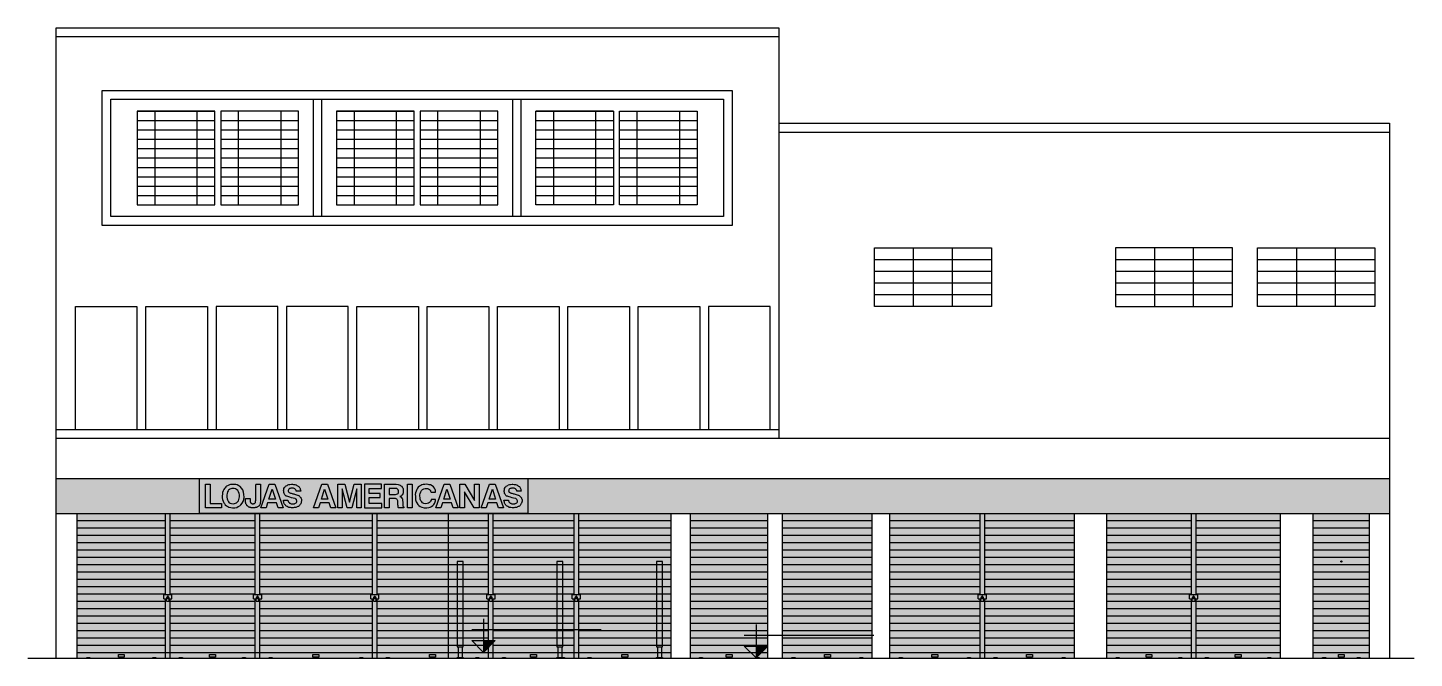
# Model space of a CAD drawing. Header units: metres. Extents: x -367 to 368, y -238 to 223.
# Drawn here: x 293.52 to 317.17, y -50.1 to -39.35 of the extents above; entities that cross this region are included whole.
import ezdxf
from ezdxf.enums import TextEntityAlignment as Align

# ---------------------------------------------------------------- set-up
doc = ezdxf.new("R2010")
doc.units = ezdxf.units.M
doc.linetypes.add('DIVIDE', pattern=[31.75, 12.7, -6.35, 0, -6.35, 0, -6.35])
for name, color, linetype in [('ELE-INSTALAÇÕES', 160, 'Continuous'), ('LA_BAU_BASES GERAIS_R00$0$base', 253, 'Continuous'), ('LA_BAU_BASES GERAIS_R00$0$LA_BAU_FACHADAS_R01$0$ARQ-V02', 2, 'Continuous')]:
    doc.layers.add(name, color=color, linetype=linetype)
doc.styles.add('LA_BAU_BASES GERAIS_R00$0$R60-125-RS', font='romans.shx', dxfattribs={"height": 0.19})
doc.styles.add('LA_BAU_BASES GERAIS_R00$0$R80-100-RS', font='romans.shx', dxfattribs={"height": 0.203})
pattern_1 = [(0, (50, -50), (0, 0.125), [])]

# ---------------------------------------------------------------- blocks, each defined once
blk = doc.blocks.new('LA_BAU_BASES GERAIS_R00$0$SIMB-INICA-NÍVEL 100')
blk.add_hatch(color=256).paths.add_polyline_path([(2, 2), (0, 2), (0, 0)])
for p, q in [((0, 5.71), (0, 0)), ((-2, 3.9), (20.07, 3.9)), ((-2, 2), (2, 2))]:
    blk.add_line(p, q)
blk.add_lwpolyline([(-2, 2), (0, 0), (2, 2)])
blk = doc.blocks.new('LA_BAU_BASES GERAIS_R00$0$LA_BAU_FACHADAS_R01$0$TRTR')
at = {"layer": 'LA_BAU_BASES GERAIS_R00$0$LA_BAU_FACHADAS_R01$0$ARQ-V02'}
for p, q in [((-0.086, -0.022), (-0.086, 0.05)), ((-0.086, 0.05), (0.055, 0.05)), ((-0.018, -0.007), (-0.018, 0.031)), ((-0.013, 0.031), (-0.018, 0.031)), ((-0.013, -0.007), (-0.013, 0.031)), ((0.055, -0.022), (0.055, 0.05)), ((-0.086, -0.022), (-0.04, -0.022)), ((-0.04, -0.015), (0.009, -0.015)), ((-0.04, -0.061), (-0.04, -0.015)), ((-0.04, -0.061), (0.009, -0.061)), ((-0.013, -0.007), (-0.018, -0.007)), ((0.009, -0.061), (0.009, -0.015)), ((0.009, -0.022), (0.055, -0.022))]:
    blk.add_line(p, q, dxfattribs=at)
for radius, start, end in [(0.0243, 96.2336, 190.0878), (0.0193, 97.8613, 192.7465), (0.0243, 349.9122, 84.402), (0.0193, 347.2535, 82.9418)]:
    blk.add_arc((-0.016, -0.011), radius, start, end, dxfattribs=at)
blk = doc.blocks.new('LA_BAU_BASES GERAIS_R00')
at = {"layer": 'LA_BAU_BASES GERAIS_R00$0$base'}
h = blk.add_hatch(color=256, dxfattribs=at)
h.dxf.hatch_style = 1
h.paths.add_polyline_path([(316.75, -47.035), (294.01, -47.035), (294.01, -47.634), (316.75, -47.634)])
h.paths.add_polyline_path([(302.055, -47.634), (296.455, -47.634), (296.455, -47.035), (302.055, -47.035)], flags=17)
h.paths.add_polyline_path([(301.727, -47.245), (301.728, -47.248), (301.73, -47.237)], flags=16)
h.paths.add_polyline_path([(301.64, -47.534), (301.554, -47.534), (301.527, -47.452), (301.372, -47.452), (301.346, -47.534), (301.259, -47.534), (301.401, -47.134), (301.496, -47.134)], flags=16)
h.paths.add_polyline_path([(301.505, -47.385), (301.394, -47.385), (301.449, -47.215)], flags=0)
h.paths.add_polyline_path([(301.224, -47.534), (301.139, -47.534), (300.976, -47.26), (300.976, -47.534), (300.895, -47.534), (300.895, -47.134), (300.981, -47.134), (301.143, -47.409), (301.143, -47.134), (301.224, -47.134)], flags=16)
h.paths.add_polyline_path([(300.866, -47.534), (300.779, -47.534), (300.752, -47.452), (300.597, -47.452), (300.571, -47.534), (300.484, -47.534), (300.627, -47.134), (300.722, -47.134)], flags=16)
h.paths.add_polyline_path([(300.73, -47.385), (300.619, -47.385), (300.674, -47.215)], flags=0)
h.paths.add_polyline_path([(300.482, -47.271), (300.404, -47.271), (300.401, -47.262), (300.397, -47.249), (300.392, -47.238), (300.384, -47.226), (300.377, -47.221), (300.361, -47.213), (300.341, -47.208), (300.32, -47.205), (300.304, -47.206), (300.279, -47.21), (300.258, -47.222), (300.24, -47.239), (300.228, -47.261), (300.218, -47.291), (300.215, -47.315), (300.215, -47.336), (300.216, -47.36), (300.22, -47.387), (300.232, -47.416), (300.246, -47.435), (300.258, -47.448), (300.282, -47.46), (300.311, -47.465), (300.336, -47.463), (300.361, -47.456), (300.375, -47.445), (300.388, -47.433), (300.403, -47.407), (300.404, -47.395), (300.481, -47.395), (300.479, -47.425), (300.464, -47.459), (300.451, -47.48), (300.433, -47.496), (300.403, -47.519), (300.365, -47.529), (300.329, -47.534), (300.284, -47.534), (300.246, -47.526), (300.219, -47.514), (300.195, -47.495), (300.176, -47.477), (300.162, -47.452), (300.15, -47.431), (300.137, -47.385), (300.137, -47.335), (300.135, -47.296), (300.152, -47.236), (300.17, -47.201), (300.186, -47.185), (300.214, -47.159), (300.263, -47.141), (300.3, -47.136), (300.34, -47.134), (300.369, -47.141), (300.393, -47.145), (300.434, -47.168), (300.47, -47.212), (300.478, -47.241)], flags=16)
h.paths.add_polyline_path([(300.083, -47.534), (300.001, -47.534), (300.001, -47.134), (300.083, -47.134)], flags=16)
h.paths.add_polyline_path([(299.937, -47.519), (299.937, -47.534), (299.846, -47.534), (299.841, -47.514), (299.837, -47.472), (299.837, -47.428), (299.835, -47.416), (299.834, -47.406), (299.819, -47.388), (299.81, -47.384), (299.8, -47.379), (299.789, -47.379), (299.691, -47.379), (299.691, -47.534), (299.608, -47.534), (299.609, -47.134), (299.809, -47.134), (299.841, -47.138), (299.862, -47.142), (299.889, -47.156), (299.905, -47.169), (299.922, -47.193), (299.93, -47.225), (299.93, -47.249), (299.93, -47.272), (299.922, -47.297), (299.911, -47.322), (299.889, -47.334), (299.874, -47.343), (299.882, -47.348), (299.895, -47.354), (299.907, -47.372), (299.919, -47.388), (299.919, -47.415), (299.921, -47.428), (299.921, -47.46), (299.922, -47.475), (299.922, -47.489), (299.924, -47.501), (299.927, -47.512), (299.933, -47.518)], flags=16)
h.paths.add_polyline_path([(299.849, -47.246), (299.848, -47.269), (299.844, -47.292), (299.806, -47.309), (299.691, -47.309), (299.691, -47.204), (299.8, -47.205), (299.8, -47.205), (299.817, -47.205), (299.84, -47.222)], flags=0)
h.paths.add_polyline_path([(299.566, -47.461), (299.566, -47.534), (299.266, -47.534), (299.266, -47.134), (299.556, -47.134), (299.556, -47.204), (299.347, -47.204), (299.347, -47.289), (299.538, -47.289), (299.538, -47.358), (299.347, -47.358), (299.347, -47.461)], flags=16)
h.paths.add_polyline_path([(299.213, -47.534), (299.136, -47.534), (299.136, -47.212), (299.055, -47.534), (298.971, -47.534), (298.889, -47.212), (298.889, -47.534), (298.811, -47.534), (298.811, -47.134), (298.933, -47.134), (299.012, -47.439), (299.091, -47.134), (299.213, -47.134)], flags=16)
h.paths.add_polyline_path([(298.78, -47.534), (298.694, -47.534), (298.667, -47.452), (298.512, -47.452), (298.486, -47.534), (298.399, -47.534), (298.541, -47.134), (298.637, -47.134)], flags=16)
h.paths.add_polyline_path([(298.645, -47.385), (298.534, -47.385), (298.589, -47.215)], flags=0)
h.paths.add_polyline_path([(297.966, -47.245), (297.966, -47.248), (297.968, -47.237)], flags=16)
h.paths.add_polyline_path([(297.883, -47.534), (297.797, -47.534), (297.77, -47.452), (297.615, -47.452), (297.589, -47.534), (297.502, -47.534), (297.644, -47.134), (297.739, -47.134)], flags=16)
h.paths.add_polyline_path([(297.748, -47.385), (297.637, -47.385), (297.692, -47.215)], flags=0)
h.paths.add_polyline_path([(297.362, -47.534), (297.36, -47.534), (297.372, -47.535)], flags=16)
h.paths.add_polyline_path([(297.214, -47.353), (297.208, -47.394), (297.198, -47.43), (297.182, -47.456), (297.152, -47.494), (297.114, -47.514), (297.09, -47.527), (297.057, -47.533), (297.019, -47.534), (296.986, -47.531), (296.955, -47.524), (296.935, -47.513), (296.912, -47.501), (296.894, -47.482), (296.88, -47.464), (296.867, -47.448), (296.857, -47.42), (296.843, -47.383), (296.843, -47.321), (296.847, -47.273), (296.86, -47.232), (296.881, -47.203), (296.89, -47.193), (296.91, -47.167), (296.931, -47.16), (296.954, -47.146), (296.985, -47.14), (297.002, -47.136), (297.037, -47.134), (297.073, -47.139), (297.099, -47.145), (297.123, -47.159), (297.148, -47.172), (297.171, -47.2), (297.191, -47.229), (297.205, -47.268), (297.213, -47.308)], flags=16)
h.paths.add_polyline_path([(297.134, -47.347), (297.133, -47.373), (297.123, -47.393), (297.115, -47.421), (297.083, -47.454), (297.052, -47.464), (297.026, -47.465), (296.99, -47.463), (296.96, -47.446), (296.938, -47.413), (296.923, -47.365), (296.923, -47.316), (296.928, -47.29), (296.934, -47.265), (296.944, -47.246), (296.951, -47.233), (296.965, -47.223), (296.976, -47.214), (297.003, -47.206), (297.033, -47.202), (297.079, -47.212), (297.115, -47.245), (297.134, -47.3)], flags=0)
h.paths.add_polyline_path([(296.832, -47.461), (296.832, -47.534), (296.555, -47.534), (296.555, -47.134), (296.637, -47.134), (296.637, -47.461)], flags=16)
at = {"layer": 'LA_BAU_BASES GERAIS_R00$0$base', "ltscale": 0.1}
h = blk.add_hatch(color=256, dxfattribs=at)
h.dxf.hatch_style = 1
h.paths.add_polyline_path([(302.055, -47.634), (296.455, -47.634), (296.455, -47.035), (302.055, -47.035)])
at = {"layer": 'LA_BAU_BASES GERAIS_R00$0$base'}
for points in [[(296.832, -47.534), (296.832, -47.461), (296.637, -47.461), (296.637, -47.134), (296.555, -47.134), (296.555, -47.534)], [(297.489, -47.458), (297.49, -47.448), (297.492, -47.438), (297.493, -47.428), (297.494, -47.417), (297.495, -47.406), (297.495, -47.138), (297.492, -47.134), (297.417, -47.134), (297.413, -47.138), (297.413, -47.405), (297.413, -47.408), (297.412, -47.415), (297.411, -47.421), (297.41, -47.427), (297.41, -47.436), (297.408, -47.444), (297.404, -47.448), (297.4, -47.454), (297.396, -47.457), (297.39, -47.463), (297.383, -47.464), (297.377, -47.465), (297.368, -47.466), (297.359, -47.466), (297.353, -47.465), (297.347, -47.463), (297.341, -47.46), (297.332, -47.457), (297.327, -47.448), (297.325, -47.442), (297.322, -47.438), (297.32, -47.43), (297.319, -47.42), (297.319, -47.377), (297.25, -47.377), (297.24, -47.377), (297.24, -47.425), (297.24, -47.435), (297.241, -47.442), (297.243, -47.451), (297.244, -47.461), (297.246, -47.468), (297.249, -47.474), (297.254, -47.481), (297.259, -47.489), (297.263, -47.496), (297.267, -47.5), (297.271, -47.503), (297.276, -47.507), (297.282, -47.511), (297.29, -47.516), (297.296, -47.522), (297.301, -47.522), (297.307, -47.525), (297.315, -47.527), (297.327, -47.531), (297.335, -47.533), (297.34, -47.533), (297.35, -47.534), (297.362, -47.534), (297.372, -47.535), (297.382, -47.535), (297.388, -47.535), (297.396, -47.533), (297.404, -47.531), (297.414, -47.529), (297.424, -47.527), (297.433, -47.525), (297.436, -47.523), (297.446, -47.517), (297.456, -47.511), (297.467, -47.505), (297.47, -47.5), (297.474, -47.494), (297.482, -47.483), (297.487, -47.475), (297.488, -47.467)], [(298.109, -47.525), (298.118, -47.519), (298.131, -47.515), (298.14, -47.51), (298.154, -47.504), (298.161, -47.496), (298.167, -47.485), (298.176, -47.473), (298.181, -47.464), (298.186, -47.453), (298.188, -47.432), (298.192, -47.419), (298.193, -47.401), (298.192, -47.389), (298.188, -47.378), (298.184, -47.366), (298.18, -47.358), (298.173, -47.351), (298.165, -47.343), (298.158, -47.334), (298.147, -47.326), (298.143, -47.325), (298.133, -47.321), (298.125, -47.317), (298.111, -47.313), (298.092, -47.306), (298.076, -47.302), (298.062, -47.298), (298.049, -47.294), (298.037, -47.29), (298.02, -47.287), (298.004, -47.284), (297.994, -47.279), (297.986, -47.273), (297.977, -47.268), (297.97, -47.262), (297.967, -47.253), (297.966, -47.245), (297.968, -47.237), (297.97, -47.23), (297.977, -47.217), (297.982, -47.209), (297.99, -47.208), (298.002, -47.204), (298.012, -47.201), (298.031, -47.198), (298.043, -47.198), (298.058, -47.2), (298.071, -47.207), (298.083, -47.213), (298.091, -47.22), (298.097, -47.231), (298.102, -47.242), (298.105, -47.254), (298.18, -47.254), (298.18, -47.246), (298.176, -47.232), (298.173, -47.219), (298.169, -47.204), (298.163, -47.196), (298.156, -47.185), (298.148, -47.174), (298.136, -47.164), (298.126, -47.158), (298.116, -47.152), (298.103, -47.145), (298.099, -47.143), (298.083, -47.14), (298.071, -47.137), (298.057, -47.136), (298.039, -47.134), (298.024, -47.134), (297.997, -47.137), (297.978, -47.14), (297.959, -47.145), (297.949, -47.152), (297.932, -47.16), (297.923, -47.168), (297.913, -47.178), (297.903, -47.19), (297.895, -47.208), (297.892, -47.226), (297.889, -47.243), (297.891, -47.258), (297.893, -47.272), (297.896, -47.291), (297.903, -47.302), (297.91, -47.313), (297.919, -47.324), (297.93, -47.334), (297.945, -47.337), (297.959, -47.344), (297.977, -47.349), (297.997, -47.356), (298.026, -47.363), (298.05, -47.37), (298.086, -47.379), (298.095, -47.386), (298.101, -47.39), (298.107, -47.396), (298.111, -47.402), (298.114, -47.416), (298.116, -47.426), (298.116, -47.434), (298.111, -47.443), (298.105, -47.451), (298.094, -47.457), (298.083, -47.462), (298.079, -47.462), (298.072, -47.466), (298.058, -47.466), (298.043, -47.466), (298.031, -47.466), (298.017, -47.465), (298.008, -47.461), (298.002, -47.457), (297.989, -47.454), (297.981, -47.446), (297.975, -47.439), (297.971, -47.434), (297.968, -47.427), (297.964, -47.416), (297.962, -47.405), (297.885, -47.405), (297.885, -47.409), (297.888, -47.424), (297.892, -47.436), (297.895, -47.454), (297.9, -47.468), (297.91, -47.477), (297.919, -47.492), (297.928, -47.502), (297.938, -47.509), (297.951, -47.515), (297.968, -47.526), (297.977, -47.528), (297.989, -47.529), (298.005, -47.532), (298.024, -47.533), (298.039, -47.534), (298.054, -47.534), (298.069, -47.532), (298.08, -47.53), (298.098, -47.529)], [(298.811, -47.534), (298.889, -47.534), (298.889, -47.212), (298.971, -47.534), (299.055, -47.534), (299.136, -47.212), (299.136, -47.534), (299.213, -47.534), (299.213, -47.134), (299.091, -47.134), (299.012, -47.439), (298.933, -47.134), (298.811, -47.134)], [(299.347, -47.461), (299.347, -47.358), (299.538, -47.358), (299.538, -47.289), (299.347, -47.289), (299.347, -47.204), (299.556, -47.204), (299.556, -47.134), (299.266, -47.134), (299.266, -47.534), (299.566, -47.534), (299.566, -47.461)], [(300.001, -47.534), (300.083, -47.534), (300.083, -47.134), (300.001, -47.134)], [(300.15, -47.431), (300.162, -47.452), (300.176, -47.477), (300.195, -47.495), (300.219, -47.514), (300.246, -47.526), (300.284, -47.534), (300.329, -47.534), (300.365, -47.529), (300.389, -47.522), (300.412, -47.512), (300.433, -47.496), (300.451, -47.48), (300.464, -47.459), (300.475, -47.435), (300.48, -47.414), (300.481, -47.395), (300.404, -47.395), (300.403, -47.407), (300.396, -47.419), (300.388, -47.433), (300.375, -47.445), (300.361, -47.456), (300.336, -47.463), (300.311, -47.465), (300.282, -47.46), (300.258, -47.448), (300.246, -47.435), (300.232, -47.416), (300.22, -47.387), (300.216, -47.36), (300.215, -47.336), (300.215, -47.315), (300.218, -47.291), (300.228, -47.261), (300.24, -47.239), (300.258, -47.222), (300.279, -47.21), (300.304, -47.206), (300.32, -47.205), (300.341, -47.208), (300.361, -47.213), (300.377, -47.221), (300.384, -47.226), (300.392, -47.238), (300.397, -47.249), (300.401, -47.262), (300.404, -47.271), (300.482, -47.271), (300.478, -47.241), (300.472, -47.22), (300.46, -47.2), (300.444, -47.18), (300.42, -47.16), (300.393, -47.145), (300.369, -47.141), (300.353, -47.137), (300.328, -47.134), (300.3, -47.136), (300.272, -47.14), (300.248, -47.146), (300.23, -47.153), (300.204, -47.168), (300.186, -47.185), (300.17, -47.201), (300.159, -47.222), (300.148, -47.249), (300.139, -47.281), (300.135, -47.307), (300.137, -47.335), (300.137, -47.371), (300.141, -47.399)], [(301.143, -47.409), (300.981, -47.134), (300.895, -47.134), (300.895, -47.534), (300.976, -47.534), (300.976, -47.26), (301.139, -47.534), (301.224, -47.534), (301.224, -47.134), (301.143, -47.134)], [(301.779, -47.465), (301.77, -47.461), (301.764, -47.457), (301.751, -47.454), (301.742, -47.446), (301.737, -47.439), (301.733, -47.434), (301.73, -47.427), (301.726, -47.416), (301.723, -47.405), (301.647, -47.405), (301.647, -47.409), (301.65, -47.424), (301.654, -47.437), (301.657, -47.454), (301.662, -47.468), (301.672, -47.477), (301.681, -47.492), (301.689, -47.502), (301.7, -47.509), (301.712, -47.515), (301.73, -47.526), (301.738, -47.528), (301.751, -47.529), (301.767, -47.532), (301.786, -47.533), (301.801, -47.534), (301.816, -47.534), (301.831, -47.532), (301.842, -47.53), (301.86, -47.529), (301.87, -47.525), (301.88, -47.52), (301.892, -47.515), (301.902, -47.51), (301.915, -47.505), (301.922, -47.496), (301.929, -47.486), (301.937, -47.473), (301.943, -47.464), (301.948, -47.453), (301.951, -47.44), (301.955, -47.419), (301.955, -47.401), (301.953, -47.383), (301.949, -47.374), (301.945, -47.366), (301.941, -47.358), (301.934, -47.351), (301.926, -47.343), (301.919, -47.335), (301.909, -47.326), (301.904, -47.325), (301.895, -47.321), (301.887, -47.317), (301.873, -47.313), (301.854, -47.306), (301.838, -47.302), (301.824, -47.298), (301.81, -47.294), (301.798, -47.29), (301.782, -47.287), (301.766, -47.284), (301.756, -47.279), (301.748, -47.273), (301.738, -47.268), (301.731, -47.262), (301.729, -47.253), (301.727, -47.245), (301.73, -47.237), (301.731, -47.23), (301.738, -47.218), (301.744, -47.209), (301.752, -47.208), (301.764, -47.204), (301.774, -47.201), (301.793, -47.198), (301.805, -47.198), (301.82, -47.2), (301.832, -47.207), (301.845, -47.213), (301.853, -47.22), (301.858, -47.231), (301.864, -47.242), (301.866, -47.254), (301.942, -47.254), (301.941, -47.246), (301.937, -47.232), (301.934, -47.219), (301.93, -47.204), (301.925, -47.196), (301.918, -47.185), (301.91, -47.174), (301.898, -47.164), (301.888, -47.158), (301.877, -47.152), (301.865, -47.145), (301.861, -47.143), (301.845, -47.14), (301.832, -47.137), (301.819, -47.136), (301.801, -47.134), (301.786, -47.134), (301.759, -47.137), (301.74, -47.14), (301.721, -47.145), (301.711, -47.152), (301.693, -47.16), (301.685, -47.169), (301.674, -47.178), (301.665, -47.19), (301.657, -47.208), (301.654, -47.226), (301.651, -47.243), (301.652, -47.258), (301.655, -47.272), (301.658, -47.291), (301.665, -47.302), (301.672, -47.313), (301.681, -47.324), (301.692, -47.335), (301.707, -47.337), (301.721, -47.344), (301.738, -47.349), (301.759, -47.356), (301.787, -47.363), (301.812, -47.37), (301.847, -47.379), (301.857, -47.386), (301.862, -47.39), (301.869, -47.396), (301.873, -47.403), (301.876, -47.416), (301.877, -47.426), (301.877, -47.434), (301.873, -47.443), (301.866, -47.452), (301.855, -47.457), (301.845, -47.462), (301.84, -47.462), (301.834, -47.466), (301.82, -47.466), (301.805, -47.466), (301.793, -47.466)]]:
    blk.add_hatch(color=256, dxfattribs=at).paths.add_polyline_path(points)
h = blk.add_hatch(color=256, dxfattribs=at)
h.paths.add_polyline_path([(296.955, -47.524), (296.986, -47.531), (297.019, -47.534), (297.057, -47.533), (297.09, -47.527), (297.114, -47.514), (297.14, -47.501), (297.16, -47.484), (297.182, -47.456), (297.198, -47.43), (297.208, -47.394), (297.214, -47.353), (297.213, -47.308), (297.205, -47.268), (297.191, -47.229), (297.171, -47.2), (297.148, -47.172), (297.123, -47.159), (297.099, -47.145), (297.073, -47.139), (297.048, -47.136), (297.027, -47.135), (297.002, -47.136), (296.985, -47.14), (296.968, -47.143), (296.943, -47.152), (296.931, -47.16), (296.917, -47.165), (296.901, -47.179), (296.89, -47.193), (296.881, -47.203), (296.869, -47.22), (296.857, -47.243), (296.847, -47.273), (296.844, -47.305), (296.843, -47.331), (296.843, -47.367), (296.846, -47.391), (296.857, -47.42), (296.867, -47.448), (296.88, -47.464), (296.894, -47.482), (296.912, -47.501), (296.935, -47.513)])
h.paths.add_polyline_path([(296.963, -47.448), (296.951, -47.433), (296.941, -47.419), (296.934, -47.4), (296.928, -47.38), (296.923, -47.351), (296.923, -47.316), (296.928, -47.29), (296.934, -47.265), (296.944, -47.246), (296.951, -47.233), (296.965, -47.223), (296.974, -47.216), (296.986, -47.211), (297.003, -47.206), (297.028, -47.203), (297.046, -47.205), (297.068, -47.209), (297.088, -47.22), (297.106, -47.237), (297.12, -47.26), (297.131, -47.291), (297.134, -47.316), (297.134, -47.347), (297.133, -47.373), (297.123, -47.393), (297.117, -47.414), (297.105, -47.431), (297.088, -47.448), (297.071, -47.457), (297.052, -47.464), (297.026, -47.465), (297, -47.464), (296.98, -47.457)], flags=16)
h = blk.add_hatch(color=256, dxfattribs=at)
h.paths.add_polyline_path([(297.637, -47.385), (297.692, -47.215), (297.748, -47.385)], flags=16)
h.paths.add_polyline_path([(297.615, -47.452), (297.77, -47.452), (297.797, -47.534), (297.883, -47.534), (297.739, -47.134), (297.644, -47.134), (297.502, -47.534), (297.589, -47.534)])
h = blk.add_hatch(color=256, dxfattribs=at)
h.paths.add_polyline_path([(298.534, -47.385), (298.589, -47.215), (298.645, -47.385)], flags=16)
h.paths.add_polyline_path([(298.667, -47.452), (298.694, -47.534), (298.78, -47.534), (298.637, -47.134), (298.541, -47.134), (298.399, -47.534), (298.486, -47.534), (298.512, -47.452)])
h = blk.add_hatch(color=256, dxfattribs=at)
h.paths.add_polyline_path([(299.691, -47.309), (299.691, -47.204), (299.798, -47.205), (299.803, -47.205), (299.809, -47.206), (299.818, -47.208), (299.826, -47.212), (299.837, -47.22), (299.843, -47.23), (299.849, -47.246), (299.848, -47.269), (299.846, -47.281), (299.84, -47.291), (299.829, -47.299), (299.816, -47.305), (299.795, -47.309)], flags=16)
h.paths.add_polyline_path([(299.789, -47.379), (299.8, -47.379), (299.81, -47.384), (299.819, -47.388), (299.826, -47.397), (299.834, -47.406), (299.835, -47.416), (299.837, -47.428), (299.837, -47.445), (299.837, -47.469), (299.838, -47.486), (299.84, -47.501), (299.841, -47.515), (299.844, -47.527), (299.847, -47.534), (299.937, -47.534), (299.937, -47.519), (299.933, -47.518), (299.927, -47.512), (299.924, -47.501), (299.922, -47.489), (299.922, -47.475), (299.921, -47.46), (299.921, -47.443), (299.921, -47.428), (299.919, -47.415), (299.919, -47.4), (299.915, -47.382), (299.907, -47.372), (299.895, -47.354), (299.882, -47.348), (299.871, -47.342), (299.879, -47.34), (299.889, -47.334), (299.9, -47.328), (299.907, -47.319), (299.916, -47.311), (299.922, -47.297), (299.927, -47.282), (299.93, -47.266), (299.93, -47.249), (299.93, -47.23), (299.927, -47.212), (299.922, -47.193), (299.913, -47.181), (299.903, -47.167), (299.891, -47.158), (299.879, -47.151), (299.862, -47.142), (299.841, -47.138), (299.809, -47.134), (299.609, -47.134), (299.608, -47.534), (299.691, -47.534), (299.691, -47.379)])
h = blk.add_hatch(color=256, dxfattribs=at)
h.paths.add_polyline_path([(300.619, -47.385), (300.674, -47.215), (300.73, -47.385)], flags=16)
h.paths.add_polyline_path([(300.752, -47.452), (300.779, -47.534), (300.866, -47.534), (300.722, -47.134), (300.627, -47.134), (300.484, -47.534), (300.571, -47.534), (300.597, -47.452)])
h = blk.add_hatch(color=256, dxfattribs=at)
h.paths.add_polyline_path([(301.527, -47.452), (301.554, -47.534), (301.64, -47.534), (301.496, -47.134), (301.401, -47.134), (301.259, -47.534), (301.346, -47.534), (301.372, -47.452)])
h.paths.add_polyline_path([(301.394, -47.385), (301.449, -47.215), (301.505, -47.385)], flags=16)
h = blk.add_hatch(color=256, dxfattribs=at)
h.dxf.hatch_style = 1
h.paths.add_polyline_path([(294.37, -47.634), (304.5, -47.634), (304.5, -50.1), (294.37, -50.1)])
h = blk.add_hatch(dxfattribs=at)
h.set_pattern_fill('_USER', color=256, scale=0.125, style=0, pattern_type=0)
h.set_pattern_definition(pattern_1)
h.paths.add_polyline_path([(295.87, -47.634), (294.37, -47.634), (294.37, -50.1), (294.53, -50.1), (294.53, -50.085), (294.583, -50.085), (295.07, -50.085), (295.07, -50.034), (295.17, -50.034), (295.17, -50.1), (295.657, -50.1), (295.657, -50.085), (295.71, -50.085), (295.87, -50.085), (295.87, -49.086), (295.844, -49.086), (295.844, -49.014), (295.87, -49.014)])
h.paths.add_polyline_path([(297.4, -47.634), (296.455, -47.634), (295.95, -47.634), (295.95, -49.014), (295.984, -49.014), (295.984, -49.086), (295.95, -49.086), (295.95, -50.1), (296.11, -50.1), (296.11, -50.085), (296.163, -50.085), (296.625, -50.085), (296.625, -50.034), (296.725, -50.034), (296.725, -50.1), (297.187, -50.1), (297.187, -50.085), (297.24, -50.085), (297.4, -50.085), (297.4, -49.086), (297.374, -49.086), (297.374, -49.014), (297.4, -49.014)])
h.paths.add_polyline_path([(299.4, -47.634), (297.48, -47.634), (297.48, -49.014), (297.514, -49.014), (297.514, -49.086), (297.48, -49.086), (297.48, -50.1), (297.64, -50.1), (297.64, -50.086), (297.693, -50.086), (298.39, -50.086), (298.39, -50.034), (298.49, -50.034), (298.49, -50.1), (299.187, -50.1), (299.187, -50.086), (299.24, -50.086), (299.4, -50.086), (299.4, -49.086), (299.374, -49.086), (299.374, -49.014), (299.4, -49.014)])
h.paths.add_polyline_path([(300.7, -47.634), (299.48, -47.634), (299.48, -49.014), (299.514, -49.014), (299.514, -49.086), (299.48, -49.086), (299.48, -50.1), (299.64, -50.1), (299.64, -50.086), (299.693, -50.086), (300.38, -50.086), (300.38, -50.034), (300.48, -50.034), (300.48, -50.1), (300.7, -50.1)])
h.paths.add_polyline_path([(301.38, -47.634), (300.7, -47.634), (300.7, -50.1), (301.167, -50.1), (301.167, -50.086), (301.22, -50.086), (301.38, -50.086), (301.38, -49.086), (301.354, -49.086), (301.354, -49.014), (301.38, -49.014)])
h.paths.add_polyline_path([(302.84, -47.634), (301.46, -47.634), (301.46, -49.014), (301.494, -49.014), (301.494, -49.086), (301.46, -49.086), (301.46, -50.1), (301.62, -50.1), (301.62, -50.086), (301.673, -50.086), (302.1, -50.086), (302.1, -50.034), (302.2, -50.034), (302.2, -50.1), (302.84, -50.1), (302.84, -49.086), (302.81, -49.086), (302.81, -49.014), (302.84, -49.014)])
h.paths.add_polyline_path([(304.5, -47.634), (302.92, -47.634), (302.92, -49.014), (302.95, -49.014), (302.95, -49.086), (302.92, -49.086), (302.92, -50.1), (303.08, -50.1), (303.08, -50.086), (303.133, -50.086), (303.66, -50.086), (303.66, -50.034), (303.76, -50.034), (303.76, -50.1), (304.5, -50.1)])
h = blk.add_hatch(color=256, dxfattribs=at)
h.dxf.hatch_style = 1
h.paths.add_polyline_path([(304.83, -47.634), (306.15, -47.634), (306.15, -50.1), (304.83, -50.1)])
h = blk.add_hatch(dxfattribs=at)
h.set_pattern_fill('_USER', color=256, scale=0.125, style=0, pattern_type=0)
h.set_pattern_definition(pattern_1)
h.paths.add_polyline_path([(304.83, -50.1), (306.15, -50.1), (306.15, -47.634), (304.83, -47.634)])
h = blk.add_hatch(color=256, dxfattribs=at)
h.dxf.hatch_style = 1
h.paths.add_polyline_path([(307.93, -47.634), (306.4, -47.634), (306.4, -50.1), (307.93, -50.1)])
h = blk.add_hatch(dxfattribs=at)
h.set_pattern_fill('_USER', color=256, scale=0.125, style=0, pattern_type=0)
h.set_pattern_definition([(0, (50, -50), (0, 0.125), [])])
h.paths.add_polyline_path([(307.93, -47.634), (306.4, -47.634), (306.4, -50.1), (307.93, -50.1)])
h = blk.add_hatch(color=256, dxfattribs=at)
h.dxf.hatch_style = 1
h.paths.add_polyline_path([(311.38, -47.634), (308.23, -47.634), (308.23, -50.1), (311.38, -50.1)])
h = blk.add_hatch(dxfattribs=at)
h.set_pattern_fill('_USER', color=256, scale=0.125, style=0, pattern_type=0)
h.set_pattern_definition(pattern_1)
h.paths.add_polyline_path([(309.735, -49.014), (309.765, -49.014), (309.765, -47.634), (308.23, -47.634), (308.23, -50.1), (308.39, -50.1), (308.39, -50.085), (308.443, -50.085), (308.947, -50.085), (308.947, -50.034), (309.048, -50.034), (309.048, -50.1), (309.552, -50.1), (309.552, -50.085), (309.605, -50.085), (309.765, -50.085), (309.765, -49.086), (309.735, -49.086)])
h.paths.add_polyline_path([(311.38, -47.634), (309.845, -47.634), (309.845, -49.014), (309.875, -49.014), (309.875, -49.086), (309.845, -49.086), (309.845, -50.1), (310.005, -50.1), (310.005, -50.085), (310.058, -50.085), (310.562, -50.085), (310.562, -50.034), (310.662, -50.034), (310.662, -50.1), (311.167, -50.1), (311.167, -50.085), (311.22, -50.085), (311.38, -50.085)])
h.paths.add_polyline_path([(313.37, -47.634), (311.93, -47.634), (311.93, -50.1), (312.09, -50.1), (312.09, -50.085), (312.143, -50.085), (312.6, -50.085), (312.6, -50.034), (312.7, -50.034), (312.7, -50.1), (313.157, -50.1), (313.157, -50.085), (313.21, -50.085), (313.37, -50.085), (313.37, -49.086), (313.34, -49.086), (313.34, -49.014), (313.37, -49.014)])
h.paths.add_polyline_path([(314.89, -47.634), (313.45, -47.634), (313.45, -49.014), (313.48, -49.014), (313.48, -49.086), (313.45, -49.086), (313.45, -50.1), (313.61, -50.1), (313.61, -50.085), (313.663, -50.085), (314.12, -50.085), (314.12, -50.034), (314.22, -50.034), (314.22, -50.1), (314.677, -50.1), (314.677, -50.085), (314.73, -50.085), (314.89, -50.085)])
h.paths.add_polyline_path([(316.41, -47.634), (315.45, -47.634), (315.45, -50.1), (315.61, -50.1), (315.61, -50.085), (315.663, -50.085), (315.88, -50.085), (315.88, -50.034), (315.98, -50.034), (315.98, -50.1), (316.197, -50.1), (316.197, -50.085), (316.25, -50.085), (316.41, -50.085)])
edge = h.paths.add_edge_path(flags=16)
edge.add_arc((315.93, -48.45), 0.01, 0, 360)
h = blk.add_hatch(color=256, dxfattribs=at)
h.dxf.hatch_style = 1
h.paths.add_polyline_path([(314.89, -47.634), (311.93, -47.634), (311.93, -50.1), (314.89, -50.1)])
h = blk.add_hatch(color=256, dxfattribs=at)
h.dxf.hatch_style = 1
h.paths.add_polyline_path([(316.41, -47.634), (315.45, -47.634), (315.45, -50.1), (316.41, -50.1)])
for p, q in [((294.01, -39.5), (306.338, -39.5)), ((298.392, -40.57), (298.392, -42.57)), ((298.542, -42.57), (298.542, -40.57)), ((301.792, -40.57), (301.792, -42.57)), ((301.942, -42.57), (301.942, -40.57)), ((295.392, -40.77), (296.717, -40.77)), ((295.692, -40.77), (295.692, -42.37)), ((296.417, -42.37), (296.417, -40.77)), ((297.117, -42.37), (297.117, -40.77)), ((297.842, -40.77), (297.842, -42.37)), ((298.792, -40.77), (300.117, -40.77)), ((299.092, -40.77), (299.092, -42.37)), ((299.817, -42.37), (299.817, -40.77)), ((300.517, -42.37), (300.517, -40.77)), ((301.242, -40.77), (301.242, -42.37)), ((303.517, -40.77), (302.192, -40.77)), ((302.492, -40.77), (302.492, -42.37)), ((303.217, -42.37), (303.217, -40.77)), ((303.917, -42.37), (303.917, -40.77)), ((304.642, -40.77), (304.642, -42.37)), ((295.392, -40.93), (296.717, -40.93)), ((295.392, -41.09), (296.717, -41.09)), ((296.817, -40.93), (298.142, -40.93)), ((296.817, -41.09), (298.142, -41.09)), ((298.792, -40.93), (300.117, -40.93)), ((298.792, -41.09), (300.117, -41.09)), ((300.217, -40.93), (301.542, -40.93)), ((300.217, -41.09), (301.542, -41.09)), ((302.192, -40.93), (303.517, -40.93)), ((302.192, -41.09), (303.517, -41.09)), ((303.617, -40.93), (304.942, -40.93)), ((303.617, -41.09), (304.942, -41.09)), ((306.338, -41.129), (316.75, -41.129)), ((295.392, -41.25), (296.717, -41.25)), ((296.817, -41.25), (298.142, -41.25)), ((298.792, -41.25), (300.117, -41.25)), ((300.217, -41.25), (301.542, -41.25)), ((302.192, -41.25), (303.517, -41.25)), ((303.617, -41.25), (304.942, -41.25)), ((295.392, -41.41), (296.717, -41.41)), ((295.392, -41.57), (296.717, -41.57)), ((296.817, -41.41), (298.142, -41.41)), ((296.817, -41.57), (298.142, -41.57)), ((298.792, -41.41), (300.117, -41.41)), ((298.792, -41.57), (300.117, -41.57)), ((300.217, -41.41), (301.542, -41.41)), ((300.217, -41.57), (301.542, -41.57)), ((302.192, -41.41), (303.517, -41.41)), ((302.192, -41.57), (303.517, -41.57)), ((303.617, -41.41), (304.942, -41.41)), ((303.617, -41.57), (304.942, -41.57)), ((295.392, -41.73), (296.717, -41.73)), ((296.817, -41.73), (298.142, -41.73)), ((298.792, -41.73), (300.117, -41.73)), ((300.217, -41.73), (301.542, -41.73)), ((302.192, -41.73), (303.517, -41.73)), ((303.617, -41.73), (304.942, -41.73)), ((295.392, -41.89), (296.717, -41.89)), ((295.392, -42.05), (296.717, -42.05)), ((296.817, -41.89), (298.142, -41.89)), ((296.817, -42.05), (298.142, -42.05)), ((298.792, -41.89), (300.117, -41.89)), ((298.792, -42.05), (300.117, -42.05)), ((300.217, -41.89), (301.542, -41.89)), ((300.217, -42.05), (301.542, -42.05)), ((302.192, -41.89), (303.517, -41.89)), ((302.192, -42.05), (303.517, -42.05)), ((303.617, -41.89), (304.942, -41.89)), ((303.617, -42.05), (304.942, -42.05)), ((295.392, -42.21), (296.717, -42.21)), ((296.817, -42.21), (298.142, -42.21)), ((298.792, -42.21), (300.117, -42.21)), ((300.217, -42.21), (301.542, -42.21)), ((302.192, -42.21), (303.517, -42.21)), ((303.617, -42.21), (304.942, -42.21)), ((308.635, -44.1), (308.635, -43.1)), ((309.295, -44.1), (309.295, -43.1)), ((312.746, -44.1), (312.746, -43.1)), ((313.406, -44.1), (313.406, -43.1)), ((315.17, -44.1), (315.17, -43.1)), ((315.83, -44.1), (315.83, -43.1)), ((307.965, -43.3), (309.965, -43.3)), ((307.965, -43.5), (309.965, -43.5)), ((312.076, -43.3), (314.076, -43.3)), ((312.076, -43.5), (314.076, -43.5)), ((314.5, -43.3), (316.5, -43.3)), ((314.5, -43.5), (316.5, -43.5)), ((307.965, -43.7), (309.965, -43.7)), ((312.076, -43.7), (314.076, -43.7)), ((314.5, -43.7), (316.5, -43.7)), ((307.965, -43.9), (309.965, -43.9)), ((312.076, -43.9), (314.076, -43.9)), ((314.5, -43.9), (316.5, -43.9)), ((294.01, -46.2), (306.338, -46.2)), ((294.01, -47.035), (316.75, -47.035)), ((294.01, -47.634), (304.83, -47.634)), ((294.37, -49.23), (294.37, -47.634)), ((294.37, -50.1), (294.37, -47.634)), ((295.87, -47.634), (295.87, -49.014)), ((295.95, -47.634), (295.95, -49.014)), ((297.4, -47.634), (297.4, -49.014)), ((297.48, -47.634), (297.48, -49.014)), ((299.4, -47.634), (299.4, -49.014)), ((299.48, -47.634), (299.48, -49.014)), ((300.7, -50.1), (300.7, -47.634)), ((301.38, -47.634), (301.38, -49.014)), ((301.46, -47.634), (301.46, -49.014)), ((302.84, -47.634), (302.84, -49.014)), ((302.92, -47.634), (302.92, -49.014)), ((304.5, -50.1), (304.5, -47.634)), ((304.83, -47.634), (316.75, -47.634)), ((304.83, -50.1), (304.83, -47.634)), ((306.15, -50.1), (306.15, -47.634)), ((306.4, -50.1), (306.4, -47.634)), ((307.93, -50.1), (307.93, -47.634)), ((308.23, -50.1), (308.23, -47.634)), ((309.765, -47.634), (309.765, -49.014)), ((309.845, -47.634), (309.845, -49.014)), ((311.38, -50.1), (311.38, -47.634)), ((311.93, -50.1), (311.93, -47.634)), ((313.37, -47.634), (313.37, -49.014)), ((313.45, -47.634), (313.45, -49.014)), ((314.89, -50.1), (314.89, -47.634)), ((315.45, -50.1), (315.45, -47.634)), ((316.41, -50.1), (316.41, -47.634)), ((295.87, -49.086), (295.87, -50.1)), ((295.95, -49.086), (295.95, -50.1)), ((297.4, -49.086), (297.4, -50.1)), ((297.48, -49.086), (297.48, -50.1)), ((299.4, -49.086), (299.4, -50.1)), ((299.48, -49.086), (299.48, -50.1)), ((301.38, -49.086), (301.38, -50.1)), ((301.46, -49.086), (301.46, -50.1)), ((302.84, -49.086), (302.84, -50.1)), ((302.92, -49.086), (302.92, -50.1)), ((309.765, -49.086), (309.765, -50.1)), ((309.845, -49.086), (309.845, -50.1)), ((313.37, -49.086), (313.37, -50.1)), ((313.45, -49.086), (313.45, -50.1)), ((293.524, -50.1), (313.403, -50.1)), ((294.37, -50), (304.5, -50)), ((300.865, -49.905, 0), (300.865, -50.085)), ((300.935, -49.905, 0), (300.935, -50.085)), ((302.565, -49.905, 0), (302.565, -50.085)), ((302.635, -49.905, 0), (302.635, -50.085)), ((304.265, -49.905, 0), (304.265, -50.085, 0)), ((304.335, -49.905, 0), (304.335, -50.085, 0)), ((304.83, -50), (306.15, -50)), ((304.83, -50), (306.15, -50)), ((306.4, -50), (307.93, -50)), ((306.4, -50), (307.93, -50)), ((308.23, -50), (311.38, -50)), ((308.23, -50), (311.38, -50)), ((308.943, -50.1), (317.174, -50.1)), ((311.93, -50), (314.89, -50)), ((311.93, -50), (313.403, -50)), ((315.45, -50), (316.41, -50))]:
    blk.add_line(p, q, dxfattribs=at)
for points in [[(294.01, -46.35), (294.01, -39.35), (306.338, -39.35), (306.338, -46.35)], [(306.338, -40.979), (316.75, -40.979), (316.75, -46.35)], [(294.338, -46.2), (294.338, -44.1), (295.388, -44.1), (295.388, -46.2)], [(295.538, -46.2), (295.538, -44.1), (296.588, -44.1), (296.588, -46.2)], [(297.788, -46.2), (297.788, -44.1), (296.738, -44.1), (296.738, -46.2)], [(298.988, -46.2), (298.988, -44.1), (297.938, -44.1), (297.938, -46.2)], [(299.138, -46.2), (299.138, -44.1), (300.188, -44.1), (300.188, -46.2)], [(300.338, -46.2), (300.338, -44.1), (301.388, -44.1), (301.388, -46.2)], [(301.538, -46.2), (301.538, -44.1), (302.588, -44.1), (302.588, -46.2)], [(302.738, -46.2), (302.738, -44.1), (303.788, -44.1), (303.788, -46.2)], [(303.938, -46.2), (303.938, -44.1), (304.988, -44.1), (304.988, -46.2)], [(306.188, -46.2), (306.188, -44.1), (305.138, -44.1), (305.138, -46.2)], [(294.01, -50.1), (294.01, -46.35), (316.75, -46.35), (316.75, -50.1)], [(296.555, -47.134), (296.637, -47.134), (296.637, -47.461), (296.832, -47.461), (296.832, -47.534), (296.555, -47.534), (296.555, -47.134)], [(297.417, -47.134), (297.492, -47.134), (297.495, -47.138), (297.495, -47.406), (297.494, -47.417), (297.493, -47.428), (297.492, -47.438), (297.49, -47.448), (297.489, -47.458), (297.488, -47.467), (297.487, -47.475), (297.482, -47.483), (297.474, -47.494), (297.47, -47.5), (297.467, -47.505), (297.456, -47.511), (297.446, -47.517), (297.436, -47.523), (297.433, -47.525), (297.424, -47.527), (297.414, -47.529), (297.404, -47.531), (297.396, -47.533), (297.388, -47.535), (297.382, -47.535), (297.372, -47.535), (297.362, -47.534), (297.35, -47.534), (297.34, -47.533), (297.335, -47.533), (297.327, -47.531), (297.315, -47.527), (297.307, -47.525), (297.301, -47.522), (297.296, -47.522), (297.29, -47.516), (297.282, -47.511), (297.276, -47.507), (297.271, -47.503), (297.267, -47.5), (297.263, -47.496), (297.259, -47.489), (297.254, -47.481), (297.249, -47.474), (297.246, -47.468), (297.244, -47.461), (297.243, -47.451), (297.241, -47.442), (297.24, -47.435), (297.24, -47.425), (297.24, -47.377), (297.25, -47.377), (297.319, -47.377), (297.319, -47.42), (297.319, -47.427), (297.32, -47.433), (297.322, -47.438), (297.325, -47.442), (297.327, -47.448), (297.33, -47.454), (297.333, -47.457), (297.341, -47.46), (297.347, -47.463), (297.353, -47.465), (297.359, -47.466), (297.368, -47.466), (297.377, -47.465), (297.383, -47.464), (297.389, -47.463), (297.392, -47.462), (297.396, -47.457), (297.4, -47.454), (297.404, -47.448), (297.408, -47.444), (297.41, -47.436), (297.41, -47.427), (297.411, -47.421), (297.412, -47.415), (297.413, -47.408), (297.413, -47.405), (297.413, -47.138), (297.416, -47.135)], [(297.502, -47.534), (297.644, -47.134), (297.739, -47.134), (297.883, -47.534), (297.797, -47.534), (297.77, -47.452), (297.615, -47.452), (297.589, -47.534), (297.502, -47.534)], [(297.637, -47.385), (297.692, -47.215), (297.748, -47.385), (297.637, -47.385)], [(298.399, -47.534), (298.541, -47.134), (298.637, -47.134), (298.78, -47.534), (298.694, -47.534), (298.667, -47.452), (298.512, -47.452), (298.486, -47.534), (298.399, -47.534)], [(298.534, -47.385), (298.589, -47.215), (298.645, -47.385), (298.534, -47.385)], [(298.811, -47.534), (298.811, -47.134), (298.933, -47.134), (299.012, -47.439), (299.091, -47.134), (299.213, -47.134), (299.213, -47.534), (299.136, -47.534), (299.136, -47.212), (299.055, -47.534), (298.971, -47.534), (298.889, -47.212), (298.889, -47.534), (298.811, -47.534)], [(299.556, -47.134), (299.266, -47.134), (299.266, -47.534), (299.566, -47.534), (299.566, -47.461), (299.347, -47.461), (299.347, -47.358), (299.538, -47.358), (299.538, -47.289), (299.347, -47.289), (299.347, -47.204), (299.556, -47.204), (299.556, -47.134)], [(300.484, -47.534), (300.627, -47.134), (300.722, -47.134), (300.866, -47.534), (300.779, -47.534), (300.752, -47.452), (300.597, -47.452), (300.571, -47.534), (300.484, -47.534)], [(300.619, -47.385), (300.674, -47.215), (300.73, -47.385), (300.619, -47.385)], [(300.895, -47.534), (300.895, -47.134), (300.981, -47.134), (301.143, -47.409), (301.143, -47.134), (301.224, -47.134), (301.224, -47.534), (301.139, -47.534), (300.976, -47.26), (300.976, -47.534), (300.895, -47.534)], [(301.259, -47.534), (301.401, -47.134), (301.496, -47.134), (301.64, -47.534), (301.554, -47.534), (301.527, -47.452), (301.372, -47.452), (301.346, -47.534), (301.259, -47.534)], [(301.394, -47.385), (301.449, -47.215), (301.505, -47.385), (301.394, -47.385)]]:
    blk.add_lwpolyline(points, dxfattribs=at)
for points in [[(305.542, -42.72), (294.792, -42.72), (294.792, -40.42), (305.542, -40.42)], [(305.392, -42.57), (294.942, -42.57), (294.942, -40.57), (305.392, -40.57)], [(295.392, -42.37), (296.717, -42.37), (296.717, -40.77), (295.392, -40.77)], [(298.142, -42.37), (298.142, -40.77), (296.817, -40.77), (296.817, -42.37)], [(298.792, -42.37), (300.117, -42.37), (300.117, -40.77), (298.792, -40.77)], [(301.542, -42.37), (301.542, -40.77), (300.217, -40.77), (300.217, -42.37)], [(302.192, -40.77), (303.517, -40.77), (303.517, -42.37), (302.192, -42.37)], [(304.942, -40.77), (304.942, -42.37), (303.617, -42.37), (303.617, -40.77)], [(309.965, -44.1), (307.965, -44.1), (307.965, -43.1), (309.965, -43.1)], [(312.076, -44.1), (314.076, -44.1), (314.076, -43.1), (312.076, -43.1)], [(314.5, -43.1), (316.5, -43.1), (316.5, -44.1), (314.5, -44.1)], [(302.055, -47.634), (296.455, -47.634), (296.455, -47.035), (302.055, -47.035)], [(297.027, -47.135), (297.002, -47.136), (296.985, -47.14), (296.968, -47.143), (296.943, -47.152), (296.931, -47.16), (296.917, -47.165), (296.901, -47.179), (296.89, -47.193), (296.881, -47.203), (296.869, -47.22), (296.857, -47.243), (296.847, -47.273), (296.844, -47.305), (296.843, -47.331), (296.843, -47.367), (296.846, -47.391), (296.857, -47.42), (296.867, -47.448), (296.88, -47.464), (296.894, -47.482), (296.912, -47.501), (296.935, -47.513), (296.955, -47.524), (296.986, -47.531), (297.019, -47.534), (297.057, -47.533), (297.09, -47.527), (297.114, -47.514), (297.14, -47.501), (297.16, -47.484), (297.182, -47.456), (297.198, -47.43), (297.208, -47.394), (297.214, -47.353), (297.213, -47.308), (297.205, -47.268), (297.191, -47.229), (297.171, -47.2), (297.148, -47.172), (297.123, -47.159), (297.099, -47.145), (297.073, -47.139), (297.048, -47.136)], [(297.028, -47.203), (297.003, -47.206), (296.986, -47.211), (296.974, -47.216), (296.965, -47.223), (296.951, -47.233), (296.944, -47.246), (296.934, -47.265), (296.928, -47.29), (296.923, -47.316), (296.923, -47.351), (296.928, -47.38), (296.934, -47.4), (296.941, -47.419), (296.951, -47.433), (296.963, -47.448), (296.98, -47.457), (297, -47.464), (297.026, -47.465), (297.052, -47.464), (297.071, -47.457), (297.088, -47.448), (297.105, -47.431), (297.117, -47.414), (297.123, -47.393), (297.133, -47.373), (297.134, -47.347), (297.134, -47.316), (297.131, -47.291), (297.12, -47.26), (297.106, -47.237), (297.088, -47.22), (297.068, -47.209), (297.046, -47.205)], [(298.18, -47.254), (298.105, -47.254), (298.102, -47.242), (298.097, -47.231), (298.091, -47.22), (298.083, -47.213), (298.071, -47.207), (298.058, -47.2), (298.043, -47.198), (298.031, -47.198), (298.012, -47.201), (298.002, -47.204), (297.99, -47.208), (297.982, -47.209), (297.977, -47.217), (297.97, -47.23), (297.968, -47.237), (297.966, -47.245), (297.967, -47.253), (297.97, -47.262), (297.977, -47.268), (297.986, -47.273), (297.994, -47.279), (298.004, -47.284), (298.02, -47.287), (298.037, -47.29), (298.049, -47.294), (298.062, -47.298), (298.076, -47.302), (298.092, -47.306), (298.111, -47.313), (298.125, -47.317), (298.133, -47.321), (298.143, -47.325), (298.147, -47.326), (298.158, -47.334), (298.165, -47.343), (298.173, -47.351), (298.18, -47.358), (298.184, -47.366), (298.188, -47.378), (298.192, -47.389), (298.193, -47.401), (298.192, -47.419), (298.188, -47.432), (298.186, -47.453), (298.181, -47.464), (298.176, -47.473), (298.167, -47.485), (298.161, -47.496), (298.154, -47.504), (298.14, -47.51), (298.131, -47.515), (298.118, -47.519), (298.109, -47.525), (298.098, -47.529), (298.08, -47.53), (298.069, -47.532), (298.054, -47.534), (298.039, -47.534), (298.024, -47.533), (298.005, -47.532), (297.989, -47.529), (297.977, -47.528), (297.968, -47.526), (297.951, -47.515), (297.938, -47.509), (297.928, -47.502), (297.919, -47.492), (297.91, -47.477), (297.9, -47.468), (297.895, -47.454), (297.892, -47.436), (297.888, -47.424), (297.885, -47.409), (297.885, -47.405), (297.962, -47.405), (297.964, -47.416), (297.968, -47.427), (297.971, -47.434), (297.975, -47.439), (297.981, -47.446), (297.989, -47.454), (298.002, -47.457), (298.008, -47.461), (298.017, -47.465), (298.031, -47.466), (298.043, -47.466), (298.058, -47.466), (298.072, -47.466), (298.079, -47.462), (298.083, -47.462), (298.094, -47.457), (298.105, -47.451), (298.111, -47.443), (298.116, -47.434), (298.116, -47.426), (298.114, -47.416), (298.111, -47.402), (298.107, -47.396), (298.101, -47.39), (298.095, -47.386), (298.086, -47.379), (298.05, -47.37), (298.026, -47.363), (297.997, -47.356), (297.977, -47.349), (297.959, -47.344), (297.945, -47.337), (297.93, -47.334), (297.919, -47.324), (297.91, -47.313), (297.903, -47.302), (297.896, -47.291), (297.893, -47.272), (297.891, -47.258), (297.889, -47.243), (297.892, -47.226), (297.895, -47.208), (297.903, -47.19), (297.913, -47.178), (297.923, -47.168), (297.932, -47.16), (297.949, -47.152), (297.959, -47.145), (297.978, -47.14), (297.997, -47.137), (298.024, -47.134), (298.039, -47.134), (298.057, -47.136), (298.071, -47.137), (298.083, -47.14), (298.099, -47.143), (298.103, -47.145), (298.116, -47.152), (298.126, -47.158), (298.136, -47.164), (298.148, -47.174), (298.156, -47.185), (298.163, -47.196), (298.169, -47.204), (298.173, -47.219), (298.176, -47.232), (298.18, -47.246)], [(299.691, -47.534), (299.608, -47.534), (299.609, -47.134), (299.809, -47.134), (299.841, -47.138), (299.862, -47.142), (299.879, -47.151), (299.891, -47.158), (299.903, -47.167), (299.913, -47.181), (299.922, -47.193), (299.927, -47.212), (299.93, -47.23), (299.93, -47.249), (299.93, -47.266), (299.927, -47.282), (299.922, -47.297), (299.916, -47.311), (299.907, -47.319), (299.9, -47.328), (299.889, -47.334), (299.879, -47.34), (299.871, -47.342), (299.882, -47.348), (299.895, -47.354), (299.907, -47.372), (299.915, -47.382), (299.919, -47.4), (299.919, -47.415), (299.921, -47.428), (299.921, -47.443), (299.921, -47.46), (299.922, -47.475), (299.922, -47.489), (299.924, -47.501), (299.927, -47.512), (299.933, -47.518), (299.937, -47.519), (299.937, -47.534), (299.847, -47.534), (299.844, -47.527), (299.841, -47.515), (299.84, -47.501), (299.838, -47.486), (299.837, -47.469), (299.837, -47.445), (299.837, -47.428), (299.835, -47.416), (299.834, -47.406), (299.826, -47.397), (299.819, -47.388), (299.81, -47.384), (299.8, -47.379), (299.789, -47.379), (299.691, -47.379)], [(299.691, -47.204), (299.691, -47.309), (299.795, -47.309), (299.816, -47.305), (299.829, -47.299), (299.84, -47.291), (299.846, -47.281), (299.848, -47.269), (299.849, -47.246), (299.843, -47.23), (299.837, -47.22), (299.826, -47.212), (299.818, -47.208), (299.809, -47.206), (299.803, -47.205), (299.798, -47.205)], [(300.083, -47.534), (300.001, -47.534), (300.001, -47.134), (300.083, -47.134)], [(300.482, -47.271), (300.478, -47.241), (300.472, -47.22), (300.46, -47.2), (300.444, -47.18), (300.42, -47.16), (300.393, -47.145), (300.369, -47.141), (300.353, -47.137), (300.328, -47.134), (300.3, -47.136), (300.272, -47.14), (300.248, -47.146), (300.23, -47.153), (300.204, -47.168), (300.186, -47.185), (300.17, -47.201), (300.159, -47.222), (300.148, -47.249), (300.139, -47.281), (300.135, -47.307), (300.137, -47.335), (300.137, -47.371), (300.141, -47.399), (300.15, -47.431), (300.162, -47.452), (300.176, -47.477), (300.195, -47.495), (300.219, -47.514), (300.246, -47.526), (300.284, -47.534), (300.329, -47.534), (300.365, -47.529), (300.389, -47.522), (300.412, -47.512), (300.433, -47.496), (300.451, -47.48), (300.464, -47.459), (300.475, -47.435), (300.48, -47.414), (300.481, -47.395), (300.404, -47.395), (300.403, -47.407), (300.396, -47.419), (300.388, -47.433), (300.375, -47.445), (300.361, -47.456), (300.336, -47.463), (300.311, -47.465), (300.282, -47.46), (300.258, -47.448), (300.246, -47.435), (300.232, -47.416), (300.22, -47.387), (300.216, -47.36), (300.215, -47.336), (300.215, -47.315), (300.218, -47.291), (300.228, -47.261), (300.24, -47.239), (300.258, -47.222), (300.279, -47.21), (300.304, -47.206), (300.32, -47.205), (300.341, -47.208), (300.361, -47.213), (300.377, -47.221), (300.384, -47.226), (300.392, -47.238), (300.397, -47.249), (300.401, -47.262), (300.404, -47.271)], [(301.942, -47.254), (301.866, -47.254), (301.864, -47.242), (301.858, -47.231), (301.853, -47.22), (301.845, -47.213), (301.832, -47.207), (301.82, -47.2), (301.805, -47.198), (301.793, -47.198), (301.774, -47.201), (301.764, -47.204), (301.752, -47.208), (301.744, -47.209), (301.738, -47.218), (301.731, -47.23), (301.73, -47.237), (301.727, -47.245), (301.729, -47.253), (301.731, -47.262), (301.738, -47.268), (301.748, -47.273), (301.756, -47.279), (301.766, -47.284), (301.782, -47.287), (301.798, -47.29), (301.81, -47.294), (301.824, -47.298), (301.838, -47.302), (301.854, -47.306), (301.873, -47.313), (301.887, -47.317), (301.895, -47.321), (301.904, -47.325), (301.909, -47.326), (301.919, -47.335), (301.926, -47.343), (301.934, -47.351), (301.941, -47.358), (301.945, -47.366), (301.949, -47.374), (301.953, -47.383), (301.955, -47.401), (301.955, -47.419), (301.951, -47.44), (301.948, -47.453), (301.943, -47.464), (301.937, -47.473), (301.929, -47.486), (301.922, -47.496), (301.915, -47.505), (301.902, -47.51), (301.892, -47.515), (301.88, -47.52), (301.87, -47.525), (301.86, -47.529), (301.842, -47.53), (301.831, -47.532), (301.816, -47.534), (301.801, -47.534), (301.786, -47.533), (301.767, -47.532), (301.751, -47.529), (301.738, -47.528), (301.73, -47.526), (301.712, -47.515), (301.7, -47.509), (301.689, -47.502), (301.681, -47.492), (301.672, -47.477), (301.662, -47.468), (301.657, -47.454), (301.654, -47.437), (301.65, -47.424), (301.647, -47.409), (301.647, -47.405), (301.723, -47.405), (301.726, -47.416), (301.73, -47.427), (301.733, -47.434), (301.737, -47.439), (301.742, -47.446), (301.751, -47.454), (301.764, -47.457), (301.77, -47.461), (301.779, -47.465), (301.793, -47.466), (301.805, -47.466), (301.82, -47.466), (301.834, -47.466), (301.84, -47.462), (301.845, -47.462), (301.855, -47.457), (301.866, -47.452), (301.873, -47.443), (301.877, -47.434), (301.877, -47.426), (301.876, -47.416), (301.873, -47.403), (301.869, -47.396), (301.862, -47.39), (301.857, -47.386), (301.847, -47.379), (301.812, -47.37), (301.787, -47.363), (301.759, -47.356), (301.738, -47.349), (301.721, -47.344), (301.707, -47.337), (301.692, -47.335), (301.681, -47.324), (301.672, -47.313), (301.665, -47.302), (301.658, -47.291), (301.655, -47.272), (301.652, -47.258), (301.651, -47.243), (301.654, -47.226), (301.657, -47.208), (301.665, -47.19), (301.674, -47.178), (301.685, -47.169), (301.693, -47.16), (301.711, -47.152), (301.721, -47.145), (301.74, -47.14), (301.759, -47.137), (301.786, -47.134), (301.801, -47.134), (301.819, -47.136), (301.832, -47.137), (301.845, -47.14), (301.861, -47.143), (301.865, -47.145), (301.877, -47.152), (301.888, -47.158), (301.898, -47.164), (301.91, -47.174), (301.918, -47.185), (301.925, -47.196), (301.93, -47.204), (301.934, -47.219), (301.937, -47.232), (301.941, -47.246)], [(304.35, -48.45), (304.25, -48.45), (304.25, -49.905), (304.35, -49.905)], [(294.53, -50.094), (294.53, -50.085), (294.583, -50.085), (294.583, -50.094)], [(295.07, -50.084), (295.07, -50.034), (295.17, -50.034), (295.17, -50.084)], [(295.657, -50.085), (295.71, -50.085), (295.71, -50.094), (295.657, -50.094)], [(296.11, -50.094), (296.11, -50.085), (296.163, -50.085), (296.163, -50.094)], [(296.625, -50.084), (296.625, -50.034), (296.725, -50.034), (296.725, -50.084)], [(297.187, -50.085), (297.24, -50.085), (297.24, -50.094), (297.187, -50.094)], [(297.64, -50.095), (297.64, -50.086), (297.693, -50.086), (297.693, -50.095)], [(298.39, -50.084), (298.39, -50.034), (298.49, -50.034), (298.49, -50.084)], [(299.187, -50.086), (299.24, -50.086), (299.24, -50.095), (299.187, -50.095)], [(299.64, -50.095), (299.64, -50.086), (299.693, -50.086), (299.693, -50.095)], [(300.38, -50.084), (300.38, -50.034), (300.48, -50.034), (300.48, -50.084)], [(301.167, -50.086), (301.22, -50.086), (301.22, -50.095), (301.167, -50.095)], [(301.62, -50.095), (301.62, -50.086), (301.673, -50.086), (301.673, -50.095)], [(302.1, -50.084), (302.1, -50.034), (302.2, -50.034), (302.2, -50.084)], [(302.627, -50.086), (302.68, -50.086), (302.68, -50.095), (302.627, -50.095)], [(303.08, -50.095), (303.08, -50.086), (303.133, -50.086), (303.133, -50.095)], [(303.66, -50.084), (303.66, -50.034), (303.76, -50.034), (303.76, -50.084)], [(304.35, -50.085), (304.35, -50.1), (304.25, -50.1), (304.25, -50.085)], [(304.287, -50.086), (304.34, -50.086), (304.34, -50.095), (304.287, -50.095)], [(304.98, -50.095), (304.98, -50.086), (305.033, -50.086), (305.033, -50.095)], [(305.44, -50.084), (305.44, -50.034), (305.54, -50.034), (305.54, -50.084)], [(305.947, -50.086), (306, -50.086), (306, -50.095), (305.947, -50.095)], [(306.56, -50.094), (306.56, -50.085), (306.613, -50.085), (306.613, -50.094)], [(307.115, -50.084), (307.115, -50.034), (307.215, -50.034), (307.215, -50.084)], [(307.717, -50.085), (307.77, -50.085), (307.77, -50.094), (307.717, -50.094)], [(308.39, -50.094), (308.39, -50.085), (308.443, -50.085), (308.443, -50.094)], [(308.947, -50.084), (308.947, -50.034), (309.048, -50.034), (309.048, -50.084)], [(309.552, -50.085), (309.605, -50.085), (309.605, -50.094), (309.552, -50.094)], [(310.005, -50.094), (310.005, -50.085), (310.058, -50.085), (310.058, -50.094)], [(310.562, -50.084), (310.562, -50.034), (310.662, -50.034), (310.662, -50.084)], [(311.167, -50.085), (311.22, -50.085), (311.22, -50.094), (311.167, -50.094)], [(312.09, -50.094), (312.09, -50.085), (312.143, -50.085), (312.143, -50.094)], [(312.6, -50.084), (312.6, -50.034), (312.7, -50.034), (312.7, -50.084)], [(313.157, -50.085), (313.21, -50.085), (313.21, -50.094), (313.157, -50.094)], [(313.61, -50.094), (313.61, -50.085), (313.663, -50.085), (313.663, -50.094)], [(314.12, -50.084), (314.12, -50.034), (314.22, -50.034), (314.22, -50.084)], [(314.677, -50.085), (314.73, -50.085), (314.73, -50.094), (314.677, -50.094)], [(315.61, -50.094), (315.61, -50.085), (315.663, -50.085), (315.663, -50.094)], [(315.88, -50.084), (315.88, -50.034), (315.98, -50.034), (315.98, -50.084)], [(316.197, -50.085), (316.25, -50.085), (316.25, -50.094), (316.197, -50.094)]]:
    blk.add_lwpolyline(points, close=True, dxfattribs=at)
at = {"layer": 'LA_BAU_BASES GERAIS_R00$0$base', "elevation": 0}
for points in [[(300.95, -48.45), (300.85, -48.45), (300.85, -49.905), (300.95, -49.905)], [(302.65, -48.45), (302.55, -48.45), (302.55, -49.905), (302.65, -49.905)], [(300.95, -50.085), (300.95, -50.1), (300.85, -50.1), (300.85, -50.085)], [(302.65, -50.085), (302.65, -50.1), (302.55, -50.1), (302.55, -50.085)]]:
    blk.add_lwpolyline(points, close=True, dxfattribs=at)
at = {"layer": 'LA_BAU_BASES GERAIS_R00$0$base'}
blk.add_circle((315.93, -48.45), 0.01, dxfattribs=at)
for p in [(295.93, -49.064), (297.46, -49.064), (299.46, -49.064), (301.44, -49.064), (302.896, -49.064), (309.821, -49.064), (313.426, -49.064)]:
    blk.add_blockref('LA_BAU_BASES GERAIS_R00$0$LA_BAU_FACHADAS_R01$0$TRTR', p, dxfattribs=at)
at = {"layer": 'LA_BAU_BASES GERAIS_R00$0$base', "xscale": 0.1000000000000014, "yscale": 0.1000000000000014, "zscale": 0.1000000000000014}
for p in [(301.297, -50), (305.947, -50.095)]:
    blk.add_blockref('LA_BAU_BASES GERAIS_R00$0$SIMB-INICA-NÍVEL 100', p, dxfattribs=at)
at = {"layer": 'LA_BAU_BASES GERAIS_R00$0$base', "style": 'LA_BAU_BASES GERAIS_R00$0$R60-125-RS'}
for p in [(242.782, 218.919), (358.637, 192.964)]:
    blk.add_attdef('S', text='', height=0.19, rotation=90, dxfattribs=at).set_placement(p, align=Align.MIDDLE_CENTER)
at = {"layer": 'LA_BAU_BASES GERAIS_R00$0$base', "style": 'LA_BAU_BASES GERAIS_R00$0$R80-100-RS'}
blk.add_attdef('ACESSO', text='', height=0.203, dxfattribs=at).set_placement((365.922, 191.987), align=Align.TOP_CENTER)
at = {"layer": 'LA_BAU_BASES GERAIS_R00$0$base', "style": 'LA_BAU_BASES GERAIS_R00$0$R60-125-RS'}
blk.add_attdef('S', text='', height=0.19, dxfattribs=at).set_placement((266.114, 180.913), align=Align.MIDDLE_CENTER)

msp = doc.modelspace()

# ---------------------------------------------------------------- block references
at = {"layer": 'ELE-INSTALAÇÕES', "color": 210, "linetype": 'DIVIDE', "ltscale": 0.01}
msp.add_blockref('LA_BAU_BASES GERAIS_R00', (0, 0), dxfattribs=at)

doc.saveas('drawing.dxf')
